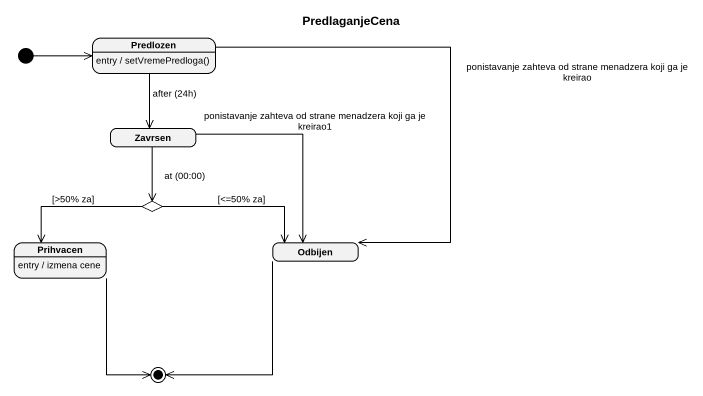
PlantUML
@startuml
title PredlaganjeCena
hide empty description
state Predlozen
Predlozen : entry / setVremePredloga()
state Zavrsen
state choice1 <<choice>>
state Prihvacen
Prihvacen : entry / izmena cene
state Odbijen
[*] -right-> Predlozen
Predlozen --> Zavrsen : after (24h)
Predlozen --> Odbijen : ponistavanje zahteva od strane menadzera koji ga je kreirao
Zavrsen --> choice1 : at (00:00)
Zavrsen --> Odbijen : ponistavanje zahteva od strane menadzera koji ga je kreirao1
choice1 -left-> Prihvacen : [>50% za]
choice1 -right-> Odbijen : [<=50% za]
Prihvacen --> [*]
Odbijen --> [*]
@enduml
